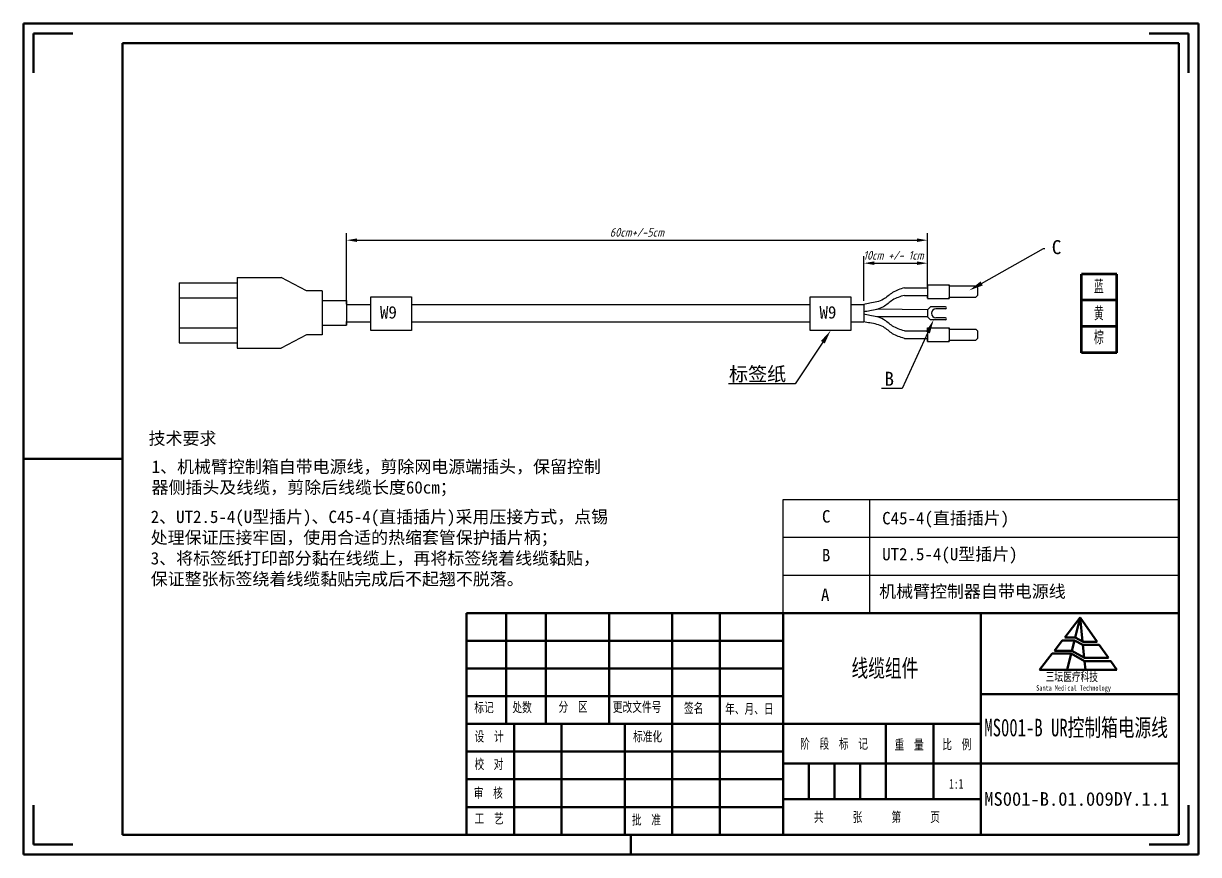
# Model space of a CAD drawing. Header units: millimetres. Extents: x 15931 to 18096, y 1463 to 3040.
# Drawn here: x 16679.1 to 17014.9, y 2536.4 to 2773.7 of the extents above; entities that cross this region are included whole.
import ezdxf
from ezdxf import colors
from ezdxf.entities.mleader import LeaderData, LeaderLine
from ezdxf.enums import TextEntityAlignment as Align
from ezdxf.math import Vec2, Vec3

# ---------------------------------------------------------------- set-up
doc = ezdxf.new("R2010")
doc.units = ezdxf.units.MM
doc.layers.add('7标注层', color=4, linetype='Continuous')
doc.layers.add('dim', color=82, linetype='Continuous', lineweight=9)
doc.layers.add('总内框线', color=7, linetype='Continuous', lineweight=50)
doc.styles.add('GB', font='gbeitc.shx', dxfattribs={"bigfont": 'gbcbig.shx'})
doc.styles.add('SLDTEXTSTYLE1', font='TXT', dxfattribs={"width": 0.7})
doc.styles.get("Standard").update_dxf_attribs({"font": 'simfang.ttf'})
doc.styles.add('TXT08', font='txt.shx', dxfattribs={"width": 0.8, "bigfont": 'gbcbig.shx'})
doc.dimstyles.new('GB', dxfattribs={"dimtxt": 2.5, "dimasz": 3, "dimexe": 2, "dimexo": 1, "dimgap": 1, "dimtad": 1, "dimtoh": 1, "dimdsep": 46, "dimtxsty": 'GB', "dimcen": 2.5, "dimclrd": 1, "dimclre": 3, "dimclrt": 6, "dimadec": 0, "dimazin": 0, "dimtfac": 1, "dimtmove": 0, "dimatfit": 3, "dimfxl": 4, "dimarcsym": 0})

# ---------------------------------------------------------------- blocks, each defined once
blk = doc.blocks.new('*D349')
at = {"color": 3, "lineweight": -2, "transparency": 16777216}
for p, q in [((16919.2, 2694.49), (16919.2, 2707.26)), ((16937.4, 2699.15), (16937.4, 2707.26))]:
    blk.add_line(p, q, dxfattribs=at)
at = {"color": 1, "lineweight": -2, "transparency": 16777216}
blk.add_line((16922.2, 2705.26), (16934.4, 2705.26), dxfattribs=at)
at = {"color": 1, "transparency": 16777216}
for points in [[(16922.2, 2705.76), (16922.2, 2704.76), (16919.2, 2705.26)], [(16934.4, 2705.76), (16934.4, 2704.76), (16937.4, 2705.26)]]:
    blk.add_solid(points, dxfattribs=at)
at = {"layer": 'Defpoints', "color": 0, "transparency": 16777216}
for p in [(16937.4, 2705.26), (16937.4, 2698.15), (16919.2, 2693.49)]:
    blk.add_point(p, dxfattribs=at)
at = {"color": 6, "transparency": 16777216, "insert": (16927.69, 2707.51), "char_height": 2.5, "attachment_point": 5, "style": 'GB'}
blk.add_mtext('10cm +/- 1cm', dxfattribs=at)
blk = doc.blocks.new('*D350')
at = {"layer": '7标注层', "color": 3, "lineweight": -2, "transparency": 16777216}
for p, q in [((16771.4, 2694.49), (16771.4, 2713.83)), ((16937.4, 2699.15), (16937.4, 2713.83))]:
    blk.add_line(p, q, dxfattribs=at)
at = {"layer": '7标注层', "color": 1, "lineweight": -2, "transparency": 16777216}
blk.add_line((16774.4, 2711.83), (16934.4, 2711.83), dxfattribs=at)
at = {"layer": '7标注层', "color": 1, "transparency": 16777216}
for points in [[(16774.4, 2712.33), (16774.4, 2711.33), (16771.4, 2711.83)], [(16934.4, 2712.33), (16934.4, 2711.33), (16937.4, 2711.83)]]:
    blk.add_solid(points, dxfattribs=at)
at = {"layer": 'Defpoints', "color": 0, "transparency": 16777216}
for p in [(16937.4, 2711.83), (16937.4, 2698.15), (16771.4, 2693.49)]:
    blk.add_point(p, dxfattribs=at)
at = {"layer": '7标注层', "color": 6, "transparency": 16777216, "insert": (16854.4, 2714.08), "char_height": 2.5, "attachment_point": 5, "style": 'GB'}
blk.add_mtext('60cm+/-5cm', dxfattribs=at)

msp = doc.modelspace()

# ---------------------------------------------------------------- linework, layer by layer
for p, q in [((16723.575, 2699.672), (16740.152, 2699.672)), ((16723.575, 2699.672), (16723.575, 2682.536)), ((16723.575, 2699.672), (16723.575, 2691.104)), ((16740.152, 2701.216), (16740.152, 2680.992)), ((16740.152, 2701.216), (16752.719, 2701.216)), ((16740.152, 2699.672), (16740.152, 2682.536)), ((16759.966, 2697.401), (16752.719, 2701.216)), ((16764.424, 2697.401), (16759.966, 2697.401)), ((16764.424, 2697.401), (16764.424, 2684.807)), ((16930.812, 2698.234), (16937.398, 2698.234)), ((16930.812, 2696.073), (16937.398, 2696.073)), ((16937.398, 2699.086), (16937.398, 2695.221)), ((16937.398, 2699.086), (16943.588, 2699.086)), ((16937.398, 2698.479), (16937.398, 2699.086)), ((16937.398, 2698.234), (16937.398, 2696.073)), ((16937.398, 2698.234), (16937.398, 2696.073)), ((16937.398, 2698.154), (16937.398, 2696.153)), ((16937.398, 2697.715), (16937.398, 2696.591)), ((16937.398, 2695.221), (16937.398, 2695.828)), ((16943.588, 2699.086), (16943.588, 2695.22)), ((16943.588, 2699.086), (16943.588, 2695.22)), ((16943.588, 2698.764), (16943.588, 2699.086)), ((16943.588, 2698.764), (16951.255, 2698.764)), ((16951.255, 2698.764), (16951.748, 2698.271)), ((16951.748, 2696.035), (16951.255, 2695.542)), ((16951.748, 2698.271), (16951.748, 2696.035)), ((16723.575, 2695.388), (16740.152, 2695.388)), ((16764.424, 2694.608), (16771.448, 2694.608)), ((16764.424, 2694.608), (16764.424, 2687.6)), ((16771.405, 2693.495), (16778.367, 2693.495)), ((16771.448, 2694.608), (16771.448, 2687.6)), ((16771.448, 2694.608), (16771.448, 2694.608)), ((16771.448, 2693.601), (16771.448, 2694.608)), ((16789.949, 2693.495), (16814.52, 2693.495)), ((16789.949, 2693.495), (16843.115, 2693.495)), ((16843.115, 2693.495), (16903.943, 2693.495)), ((16915.525, 2693.495), (16919.202, 2693.495)), ((16919.202, 2693.495), (16919.202, 2688.501)), ((16937.398, 2695.22), (16943.588, 2695.22)), ((16938.32, 2692.778), (16937.398, 2691.941)), ((16942.58, 2692.778), (16938.32, 2692.778)), ((16943.588, 2695.22), (16943.588, 2695.542)), ((16943.588, 2695.542), (16951.255, 2695.542)), ((16723.575, 2691.104), (16723.575, 2682.536)), ((16937.398, 2691.941), (16922.984, 2692.078)), ((16937.398, 2689.94), (16922.984, 2689.917)), ((16937.398, 2691.941), (16937.398, 2689.94)), ((16938.32, 2689.103), (16937.398, 2689.94)), ((16942.58, 2689.103), (16938.32, 2689.103)), ((16942.58, 2692.199), (16939.841, 2692.199)), ((16942.58, 2689.682), (16939.841, 2689.682)), ((16723.575, 2686.82), (16740.152, 2686.82)), ((16764.424, 2687.6), (16771.448, 2687.6)), ((16771.405, 2688.501), (16778.367, 2688.501)), ((16771.448, 2687.6), (16771.448, 2688.607)), ((16789.949, 2688.501), (16814.52, 2688.501)), ((16789.949, 2688.501), (16841.205, 2688.501)), ((16841.205, 2688.501), (16903.943, 2688.501)), ((16915.525, 2688.501), (16919.202, 2688.501)), ((16930.812, 2685.923), (16937.398, 2685.923)), ((16937.398, 2686.775), (16937.398, 2682.91)), ((16937.398, 2686.775), (16943.588, 2686.775)), ((16937.398, 2686.168), (16937.398, 2686.775)), ((16937.398, 2685.923), (16937.398, 2683.762)), ((16937.398, 2685.923), (16937.398, 2683.762)), ((16937.398, 2685.843), (16937.398, 2683.842)), ((16943.588, 2686.775), (16943.588, 2682.91)), ((16943.588, 2686.775), (16943.588, 2682.91)), ((16943.588, 2686.453), (16943.588, 2686.775)), ((16943.588, 2686.453), (16951.255, 2686.453)), ((16951.255, 2686.453), (16951.748, 2685.96)), ((16951.748, 2685.96), (16951.748, 2683.724)), ((16723.575, 2682.536), (16740.152, 2682.536)), ((16759.966, 2684.807), (16752.719, 2680.992)), ((16764.424, 2684.807), (16759.966, 2684.807)), ((16930.812, 2683.762), (16937.398, 2683.762)), ((16937.398, 2685.404), (16937.398, 2684.281)), ((16937.398, 2682.91), (16937.398, 2683.517)), ((16937.398, 2682.91), (16943.588, 2682.91)), ((16943.588, 2682.91), (16943.588, 2683.231)), ((16943.588, 2683.231), (16951.255, 2683.231)), ((16951.748, 2683.724), (16951.255, 2683.231)), ((16740.152, 2680.992), (16752.719, 2680.992)), ((16896.165, 2605.303), (16896.165, 2637.788)), ((16896.165, 2637.788), (17009.244, 2637.788)), ((16920.963, 2605.303), (16920.963, 2637.788)), ((16896.165, 2626.958), (17009.244, 2626.958)), ((16896.165, 2616.131), (17009.244, 2616.131))]:
    msp.add_line(p, q)
at = {"color": 3, "lineweight": 60}
for p, q in [((16991.493, 2702.156), (16981.461, 2702.156)), ((16981.461, 2679.656), (16981.461, 2702.156)), ((16991.493, 2679.656), (16991.493, 2702.156)), ((16991.493, 2694.656), (16981.461, 2694.656)), ((16991.493, 2687.156), (16981.461, 2687.156)), ((16991.493, 2679.656), (16981.461, 2679.656))]:
    msp.add_line(p, q, dxfattribs=at)
for points in [[(16778.367, 2695.663), (16789.949, 2695.663), (16789.949, 2686), (16778.367, 2686)], [(16903.943, 2695.663), (16915.525, 2695.663), (16915.525, 2686), (16903.943, 2686)]]:
    msp.add_lwpolyline(points, close=True)
for centre, radius, start, end in [((16942.58, 2692.488), 0.29, 270, 90), ((16939.841, 2690.941), 1.258, 90, 270), ((16942.58, 2689.393), 0.29, 270, 90)]:
    msp.add_arc(centre, radius, start, end)
at = {"start_tangent": (-1, 0)}
for points in [[(16930.812, 2698.234), (16927.464, 2696.871), (16924.831, 2694.952), (16920.967, 2693.808), (16919.202, 2693.495)], [(16930.812, 2696.073), (16927.464, 2694.711), (16924.831, 2692.791), (16920.967, 2691.647), (16919.202, 2691.334)], [(16930.812, 2685.923), (16927.464, 2687.285), (16924.831, 2689.205), (16920.967, 2690.348), (16919.202, 2690.662)], [(16930.812, 2683.762), (16927.464, 2685.124), (16924.831, 2687.044), (16920.967, 2688.187), (16919.202, 2688.501)]]:
    msp.add_spline(points, degree=3, dxfattribs=at)
at = {"layer": '总内框线', "color": 4}
for p, q in [((16679.138, 2773.725), (17014.852, 2773.725)), ((16679.138, 2536.352), (16679.138, 2773.725)), ((17014.852, 2773.725), (17014.852, 2536.352)), ((17014.852, 2536.352), (16679.138, 2536.352))]:
    msp.add_line(p, q, dxfattribs=at)
at = {"layer": '总内框线'}
for p, q in [((16681.964, 2770.899), (16693.267, 2770.899)), ((16681.964, 2770.899), (16681.964, 2759.596)), ((17012.041, 2770.905), (17000.738, 2770.905)), ((17012.041, 2770.905), (17012.041, 2759.602)), ((16707.396, 2768.073), (17009.2, 2768.073)), ((16707.396, 2542.003), (16707.396, 2768.073)), ((17009.2, 2768.073), (17009.2, 2542.003)), ((16679.138, 2649.387), (16707.396, 2649.387)), ((16805.737, 2605.303), (17009.2, 2605.303)), ((16805.737, 2542.003), (16805.737, 2605.303)), ((16817.04, 2605.303), (16817.04, 2573.653)), ((16828.344, 2605.303), (16828.344, 2573.653)), ((16846.429, 2605.303), (16846.429, 2573.653)), ((16864.515, 2605.303), (16864.515, 2573.653)), ((16878.079, 2605.303), (16878.079, 2542.003)), ((16896.165, 2605.303), (16896.165, 2542.003)), ((16952.682, 2542.003), (16952.682, 2605.303)), ((17009.2, 2605.303), (17009.2, 2542.003)), ((16805.737, 2597.391), (16896.165, 2597.391)), ((16805.737, 2589.478), (16896.165, 2589.478)), ((16952.682, 2582.131), (17009.2, 2582.131)), ((16805.737, 2581.566), (16896.165, 2581.566)), ((16805.737, 2573.653), (16952.682, 2573.653)), ((16819.301, 2573.653), (16819.301, 2542.003)), ((16832.865, 2573.653), (16832.865, 2542.003)), ((16850.951, 2573.653), (16850.951, 2542.003)), ((16864.515, 2573.653), (16864.515, 2542.003)), ((16925.554, 2552.177), (16925.554, 2573.653)), ((16939.118, 2552.177), (16939.118, 2573.653)), ((16805.737, 2565.741), (16896.165, 2565.741)), ((16896.165, 2562.35), (16952.682, 2562.35)), ((16903.512, 2562.35), (16903.512, 2552.177)), ((16910.859, 2562.35), (16910.859, 2552.177)), ((16918.207, 2562.35), (16918.207, 2552.177)), ((16952.682, 2562.35), (17009.2, 2562.35)), ((16805.737, 2557.828), (16896.165, 2557.828)), ((16896.165, 2552.177), (16952.682, 2552.177)), ((16681.964, 2539.178), (16681.964, 2550.481)), ((16805.737, 2549.916), (16896.165, 2549.916)), ((17012.041, 2539.171), (17012.041, 2550.475)), ((17009.2, 2542.003), (16707.396, 2542.003)), ((17009.2, 2542.003), (16805.737, 2542.003)), ((16852.646, 2542.003), (16852.646, 2536.352)), ((16681.964, 2539.178), (16693.267, 2539.178)), ((17012.041, 2539.171), (17000.738, 2539.171))]:
    msp.add_line(p, q, dxfattribs=at)
at = {"layer": '总内框线', "color": 1}
for p, q in [((16981.055, 2604.015), (16976.659, 2598.377)), ((16981.055, 2604.015), (16979.648, 2598.352)), ((16985.866, 2597.137), (16981.055, 2604.015)), ((16981.055, 2604.015), (16981.734, 2597.216)), ((16975.946, 2597.463), (16973.683, 2594.562)), ((16975.946, 2597.463), (16979.386, 2597.463)), ((16976.659, 2598.377), (16979.601, 2598.377)), ((16979.423, 2597.445), (16978.706, 2594.558)), ((16979.386, 2597.463), (16981.792, 2596.219)), ((16979.601, 2598.377), (16981.878, 2597.137)), ((16981.792, 2596.219), (16986.508, 2596.219)), ((16981.833, 2596.219), (16982.199, 2592.563)), ((16981.878, 2597.137), (16985.866, 2597.137)), ((16989.117, 2592.491), (16986.508, 2596.219)), ((16973.037, 2593.733), (16969.427, 2589.103)), ((16973.037, 2593.733), (16978.473, 2593.733)), ((16973.683, 2594.562), (16978.698, 2594.562)), ((16978.497, 2593.719), (16977.351, 2589.103)), ((16978.473, 2593.733), (16982.276, 2591.53)), ((16978.698, 2594.562), (16982.324, 2592.491)), ((16982.324, 2592.491), (16989.117, 2592.491)), ((16969.427, 2589.103), (16991.487, 2589.103)), ((16982.276, 2591.53), (16989.789, 2591.53)), ((16982.302, 2591.53), (16982.544, 2589.103)), ((16991.487, 2589.103), (16989.789, 2591.53))]:
    msp.add_line(p, q, dxfattribs=at)

# ---------------------------------------------------------------- texts
at = {"layer": 'dim', "color": 6, "style": 'TXT08', "width": 0.8}
for s, p in [('蓝', (16986.371, 2698.754)), ('黄', (16986.371, 2691.042)), ('棕', (16986.371, 2684.22))]:
    msp.add_text(s, height=3.853, dxfattribs=at).set_placement(p, align=Align.MIDDLE)
at = {"layer": '总内框线', "color": 6, "attachment_point": 1}
for s, insert, char_height, width, style in [('{\\fSimSun|b0|i0|c134|p54;W9}', (16780.988, 2693.002), 3.55114, 8.0267, 'GB'), ('{\\fSimSun|b0|i0|c134|p54;W9}', (16906.564, 2693.002), 3.55114, 8.0267, 'GB'), ('{\\fSimSun|b0|i0|c134|p2;技术要求}', (16714.868, 2656.975), 3.55114, 132.12967, 'GB'), ('{\\fSimSun|b0|i0|c134|p2;1、机械臂控制箱自带电源线，剪除网电源端插头，保留控制器侧插头及线缆，剪除后线缆长度60cm；}', (16715.738, 2648.914), 3.55114, 132.12967, 'GB'), ('{\\fSimSun|b0|i0|c134|p2;2、UT2.5-4(U型插片)、C45-4(直插插片)采用压接方式，点锡处理保证压接牢固，\\fSimSun|b0|i0|c134|p54;使用合适的热缩套管保护插片柄；\\P\\fSimSun|b0|i0|c134|p2;3、将标签纸打印部分黏在线缆上，再将标签绕着线缆黏贴，保证整张标签绕着线缆黏贴完成后不起翘不脱落。}', (16715.485, 2634.593), 3.551136, 132.12967, 'GB'), ('{\\fSimSun|b0|i0|c134|p2;C}', (16907.273, 2634.714), 3.55114, 8.0267, 'GB'), ('{\\fSimSun|b0|i0|c134|p2;C45-4(直插插片)}', (16924.474, 2634.204), 3.55114, 47.30749, 'GB'), ('{\\fSimSun|b0|i0|c134|p2;B}', (16907.247, 2623.63), 3.55114, 8.0267, 'GB'), ('{\\fSimSun|b0|i0|c134|p2;UT2.5-4(U型插片)}', (16924.478, 2623.93), 3.55114, 47.30749, 'GB'), ('{\\fSimSun|b0|i0|c134|p2;A}', (16906.989, 2612.328), 3.55114, 8.0267, 'GB'), ('{\\fSimSun|b0|i0|c134|p2;机械臂控制器自带电源线}', (16923.619, 2613.284), 3.55114, 76.09431, 'GB'), ('{\\fSimSun|b0|i0|c134|p2;线缆组件}', (16915.709, 2592.078), 5, 94.62992, 'SLDTEXTSTYLE1'), ('{\\fSimSun|b0|i0|c134|p2;标记}', (16807.947, 2579.803), 2.82588, 105.14436, 'SLDTEXTSTYLE1'), ('{\\fSimSun|b0|i0|c134|p2;处数}', (16818.822, 2579.82), 2.82588, 105.14436, 'SLDTEXTSTYLE1'), ('{\\fSimSun|b0|i0|c134|p2;分\u3000区}', (16832.003, 2579.96), 2.82588, 105.14436, 'SLDTEXTSTYLE1'), ('{\\fSimSun|b0|i0|c134|p2;更改文件号}', (16847.528, 2579.898), 2.82588, 105.14436, 'SLDTEXTSTYLE1'), ('{\\fSimSun|b0|i0|c134|p2;签名}', (16867.856, 2579.606), 2.82588, 105.14436, 'SLDTEXTSTYLE1'), ('{\\fSimSun|b0|i0|c134|p2;年、月、日}', (16879.606, 2579.387), 2.82588, 105.14436, 'SLDTEXTSTYLE1'), ('{\\fSimSun|b0|i0|c134|p54;MS001-B UR控制箱电源线}', (16953.663, 2575.11), 5, 94.62992, 'SLDTEXTSTYLE1'), ('{\\fSimSun|b0|i0|c134|p2;设\u3000计}', (16808.014, 2571.506), 2.82588, 105.14436, 'SLDTEXTSTYLE1'), ('{\\fSimSun|b0|i0|c134|p2;标准化}', (16853.311, 2571.489), 2.82588, 105.14436, 'SLDTEXTSTYLE1'), ('{\\fSimSun|b0|i0|c134|p2;阶\u3000段\u3000标\u3000记}', (16901.03, 2569.417), 2.82588, 105.14436, 'SLDTEXTSTYLE1'), ('{\\fSimSun|b0|i0|c134|p2;重\u3000量}', (16928.026, 2569.159), 2.82588, 105.14436, 'SLDTEXTSTYLE1'), ('{\\fSimSun|b0|i0|c134|p2;比\u3000例}', (16941.649, 2569.238), 2.82588, 105.14436, 'SLDTEXTSTYLE1'), ('{\\fSimSun|b0|i0|c134|p2;校  对}', (16808.014, 2563.593), 2.82588, 105.14436, 'SLDTEXTSTYLE1'), ('{\\fSimSun|b0|i0|c134|p2;审\u3000核}', (16807.783, 2555.377), 2.82588, 105.14436, 'SLDTEXTSTYLE1'), ('{\\fSimSun|b0|i0|c134|p2;1:1}', (16943.611, 2557.934), 2.82588, 105.14436, 'SLDTEXTSTYLE1'), ('{\\fSimSun|b0|i0|c134|p54;\\W1;MS001-B.01.009DY.1.1}', (16953.637, 2554.156), 3.88422, 60.21792, 'SLDTEXTSTYLE1'), ('{\\fSimSun|b0|i0|c134|p2;工\u3000艺}', (16808.014, 2548.045), 2.82588, 105.14436, 'SLDTEXTSTYLE1'), ('{\\fSimSun|b0|i0|c134|p2;批\u3000准}', (16852.965, 2547.686), 2.82588, 105.14436, 'SLDTEXTSTYLE1'), ('{\\fSimSun|b0|i0|c134|p2;共\u3000\u3000\u3000张\u3000\u3000\u3000第\u3000\u3000\u3000页}', (16904.978, 2548.478), 2.82588, 105.14436, 'SLDTEXTSTYLE1')]:
    msp.add_mtext(s, dxfattribs=dict(at, insert=insert, char_height=char_height, width=width, style=style))
at = {"layer": '总内框线', "color": 5, "insert": (16971.183, 2588.404), "char_height": 2.54329, "width": 94.62992, "attachment_point": 1, "style": 'SLDTEXTSTYLE1'}
msp.add_mtext('{\\fSimSun|b0|i0|c134|p2;三坛医疗科技}', dxfattribs=at)
at = {"layer": '总内框线', "color": 5, "insert": (16968.486, 2584.701), "char_height": 1.55649, "attachment_point": 1, "style": 'SLDTEXTSTYLE1'}
msp.add_mtext('Santa Medical Technology', dxfattribs=at)

# ---------------------------------------------------------------- dimensions: what is measured, and where the dimension line sits
dim = msp.add_linear_dim(base=(16937.398, 2705.263), p1=(16919.202, 2693.495), p2=(16937.398, 2698.154), text='10cm +/- 1cm', dimstyle='GB')
dim.commit()
dim.dimension.update_dxf_attribs({"geometry": '*D349', "text_midpoint": (16927.694, 2705.263), "dimtype": 160})
at = {"layer": '7标注层'}
dim = msp.add_linear_dim(base=(16937.398, 2711.831), p1=(16771.405, 2693.495), p2=(16937.398, 2698.154), text='60cm+/-5cm', dimstyle='GB', dxfattribs=at)
dim.commit()
dim.dimension.update_dxf_attribs({"geometry": '*D350', "text_midpoint": (16854.401, 2711.831), "dimtype": 160})

# ---------------------------------------------------------------- leaders
ml = msp.add_multileader_mtext('Standard')
ml.set_content('C', color=256)
ml.set_leader_properties()
ml.build(insert=Vec2(0, 0))
ml.multileader.update_dxf_attribs({"text_right_attachment_type": 6, "dogleg_length": 0.36})
ctx = ml.context
ctx.base_point, ctx.plane_origin = Vec3(16970.934, 2709.445), Vec3(16957.118, 2734.407)
ctx.right_attachment = 6
notes = []
notes.append((ctx, [(1, (1, 1, 0), (16970.574, 2709.445), (1, 0), 0.36, [(0, [(16949.406, 2697.502)], 0, [])])]))
ctx.mtext.insert, ctx.mtext.flow_direction = Vec3(16972.934, 2711.845), 5
ml = msp.add_multileader_mtext('Standard')
ml.set_content('B', color=256)
ml.set_leader_properties()
ml.build(insert=Vec2(0, 0))
ml.multileader.update_dxf_attribs({"text_right_attachment_type": 6, "dogleg_length": 0.36})
ctx = ml.context
ctx.base_point, ctx.plane_origin = Vec3(16923.225, 2672.242), Vec3(16948.759, 2697.153)
ctx.right_attachment, ctx.text_align_type = 6, 2
notes.append((ctx, [(0, (1, 1, 0), (16930.214, 2669.442), (-1, 0), 0.36, [(0, [(16939.17, 2689.103)], 0, [])])]))
ctx.mtext.insert, ctx.mtext.alignment, ctx.mtext.flow_direction = Vec3(16927.854, 2674.242), 3, 5
ml = msp.add_multileader_mtext('Standard')
ml.set_content('标签纸', color=256)
ml.set_leader_properties()
ml.build(insert=Vec2(0, 0))
ml.multileader.update_dxf_attribs({"text_right_attachment_type": 6, "dogleg_length": 0.36})
ctx = ml.context
ctx.base_point, ctx.plane_origin = Vec3(16878.348, 2673.282), Vec3(16905.843, 2691.701)
ctx.right_attachment, ctx.text_align_type = 6, 2
notes.append((ctx, [(0, (1, 1, 0), (16899.598, 2670.802), (-1, 0), 0.541, [(0, [(16909.734, 2686)], 0, [])])]))
ctx.mtext.insert, ctx.mtext.alignment, ctx.mtext.flow_direction = Vec3(16897.057, 2675.602), 3, 5
for ctx, leaders in notes:
    for number, flags, end, landing, length, lines in leaders:
        leader = LeaderData()
        leader.index, (leader.has_last_leader_line, leader.has_dogleg_vector, leader.attachment_direction) = number, flags
        leader.last_leader_point, leader.dogleg_vector, leader.dogleg_length = Vec3(end), Vec3(landing), length
        for number, points, colour, breaks in lines:
            line = LeaderLine()
            line.index, line.vertices, line.color, line.breaks = number, Vec3.list(points), colors.encode_raw_color(colour), breaks
            leader.lines.append(line)
        ctx.leaders.append(leader)

doc.saveas('drawing.dxf')
